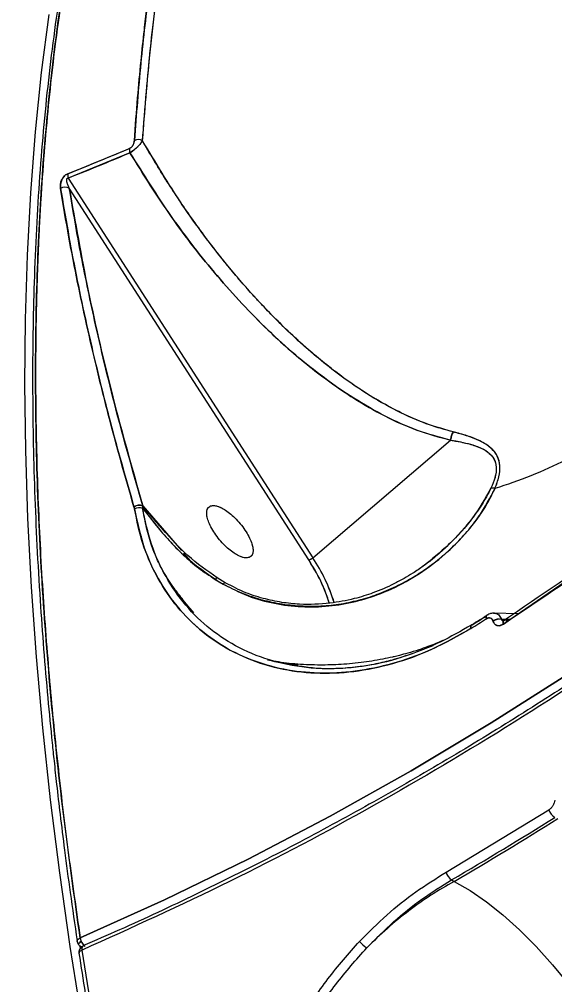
# Model space of a CAD drawing. Header units: millimetres. Extents: x -6332 to 8932, y -6739 to 7096.
# Drawn here: x -2488.1 to -2411.1, y -1940.8 to -1802 of the extents above; entities that cross this region are included whole.
import ezdxf

# ---------------------------------------------------------------- set-up
doc = ezdxf.new("R2010")
doc.units = ezdxf.units.MM
for name, color, linetype in [('DIKOM_ОБЪЕКТ', 7, 'Continuous'), ('DIKOM_РАЗМЕР_ЗОНА', 7, 'Continuous'), ('DIKOM_РАЗМЕР_ОБЪЕКТА', 7, 'Continuous')]:
    doc.layers.add(name, color=color, linetype=linetype)
doc.styles.add('style1', font='arial.ttf', dxfattribs={"width": 0.8})
doc.dimstyles.new('1-50', dxfattribs={"dimtxt": 300, "dimasz": 200, "dimexe": 100, "dimexo": 0, "dimgap": 100, "dimtad": 1, "dimtxsty": 'style1', "dimcen": 200, "dimclrd": 7, "dimclre": 7, "dimclrt": 7, "dimadec": 1, "dimazin": 2, "dimtfac": 1, "dimtmove": 0, "dimatfit": 2, "dimfxl": 0, "dimlwd": 25, "dimlwe": 18, "dimarcsym": 0})

# ---------------------------------------------------------------- blocks, each defined once
blk = doc.blocks.new('*D9')
at = {"layer": 'Defpoints', "color": 0, "transparency": 16777216}
for p in [(777.17, 5593.97), (-4228.73, -3389.78), (7301.72, -3389.78)]:
    blk.add_point(p, dxfattribs=at)
at = {"layer": 'DIKOM_РАЗМЕР_ОБЪЕКТА', "color": 7, "lineweight": 18, "transparency": 16777216}
for p, q in [((777.17, 5593.97), (7401.72, 5593.97)), ((-4228.73, -3389.78), (7401.72, -3389.78))]:
    blk.add_line(p, q, dxfattribs=at)
at = {"layer": 'DIKOM_РАЗМЕР_ОБЪЕКТА', "color": 7, "lineweight": 25, "transparency": 16777216}
blk.add_line((7301.72, 5393.97), (7301.72, -3189.78), dxfattribs=at)
at = {"layer": 'DIKOM_РАЗМЕР_ОБЪЕКТА', "color": 7, "transparency": 16777216}
for points in [[(7268.39, 5393.97), (7335.06, 5393.97), (7301.72, 5593.97)], [(7268.39, -3189.78), (7335.06, -3189.78), (7301.72, -3389.78)]]:
    blk.add_solid(points, dxfattribs=at)
at = {"layer": 'DIKOM_РАЗМЕР_ОБЪЕКТА', "color": 7, "transparency": 16777216, "insert": (7048.55, 1153.71), "char_height": 300, "attachment_point": 5, "rotation": 90, "style": 'style1'}
blk.add_mtext('9000', dxfattribs=at)
blk = doc.blocks.new('*D10')
at = {"layer": 'Defpoints', "color": 0, "transparency": 16777216}
for p in [(4034.78, 3636.59), (-4490.85, -1960.46), (4034.78, -5533.39)]:
    blk.add_point(p, dxfattribs=at)
at = {"layer": 'DIKOM_РАЗМЕР_ОБЪЕКТА', "color": 7, "lineweight": 18, "transparency": 16777216}
for p, q in [((4034.78, 3636.59), (4034.78, -5633.39)), ((-4490.85, -1960.46), (-4490.85, -5633.39))]:
    blk.add_line(p, q, dxfattribs=at)
at = {"layer": 'DIKOM_РАЗМЕР_ОБЪЕКТА', "color": 7, "lineweight": 25, "transparency": 16777216}
blk.add_line((-4290.85, -5533.39), (3834.78, -5533.39), dxfattribs=at)
at = {"layer": 'DIKOM_РАЗМЕР_ОБЪЕКТА', "color": 7, "transparency": 16777216}
for points in [[(-4290.85, -5500.05), (-4290.85, -5566.72), (-4490.85, -5533.39)], [(3834.78, -5500.05), (3834.78, -5566.72), (4034.78, -5533.39)]]:
    blk.add_solid(points, dxfattribs=at)
at = {"layer": 'DIKOM_РАЗМЕР_ОБЪЕКТА', "color": 7, "transparency": 16777216, "insert": (308.03, -5280.21), "char_height": 300, "attachment_point": 5, "style": 'style1'}
blk.add_mtext('8500', dxfattribs=at)
blk = doc.blocks.new('*D11')
at = {"layer": 'Defpoints', "color": 0, "transparency": 16777216}
for p in [(1114.35, 7096.35), (-4349.59, -4627.34), (8831.76, -4627.34)]:
    blk.add_point(p, dxfattribs=at)
at = {"layer": 'DIKOM_РАЗМЕР_ЗОНА', "color": 7, "lineweight": 18, "transparency": 16777216}
for p, q in [((1114.35, 7096.35), (8931.76, 7096.35)), ((-4349.59, -4627.34), (8931.76, -4627.34))]:
    blk.add_line(p, q, dxfattribs=at)
at = {"layer": 'DIKOM_РАЗМЕР_ЗОНА', "color": 7, "lineweight": 25, "transparency": 16777216}
blk.add_line((8831.76, 6896.35), (8831.76, -4427.34), dxfattribs=at)
at = {"layer": 'DIKOM_РАЗМЕР_ЗОНА', "color": 7, "transparency": 16777216}
for points in [[(8798.42, 6896.35), (8865.09, 6896.35), (8831.76, 7096.35)], [(8798.42, -4427.34), (8865.09, -4427.34), (8831.76, -4627.34)]]:
    blk.add_solid(points, dxfattribs=at)
at = {"layer": 'DIKOM_РАЗМЕР_ЗОНА', "color": 7, "transparency": 16777216, "insert": (8578.59, 1308.2), "char_height": 300, "attachment_point": 5, "rotation": 90, "style": 'style1'}
blk.add_mtext('11750', dxfattribs=at)
blk = doc.blocks.new('*D12')
at = {"layer": 'Defpoints', "color": 0, "transparency": 16777216}
for p in [(6134.38, 3354.85), (-6332, -2644.93), (6134.38, -6639)]:
    blk.add_point(p, dxfattribs=at)
at = {"layer": 'DIKOM_РАЗМЕР_ЗОНА', "color": 7, "lineweight": 18, "transparency": 16777216}
for p, q in [((6134.38, 3354.85), (6134.38, -6739)), ((-6332, -2644.93), (-6332, -6739))]:
    blk.add_line(p, q, dxfattribs=at)
at = {"layer": 'DIKOM_РАЗМЕР_ЗОНА', "color": 7, "lineweight": 25, "transparency": 16777216}
blk.add_line((-6132, -6639), (5934.38, -6639), dxfattribs=at)
at = {"layer": 'DIKOM_РАЗМЕР_ЗОНА', "color": 7, "transparency": 16777216}
for points in [[(-6132, -6605.67), (-6132, -6672.33), (-6332, -6639)], [(5934.38, -6605.67), (5934.38, -6672.33), (6134.38, -6639)]]:
    blk.add_solid(points, dxfattribs=at)
at = {"layer": 'DIKOM_РАЗМЕР_ЗОНА', "color": 7, "transparency": 16777216, "insert": (-98.81, -6385.83), "char_height": 300, "attachment_point": 5, "style": 'style1'}
blk.add_mtext('12500', dxfattribs=at)

msp = doc.modelspace()

# ---------------------------------------------------------------- linework, layer by layer
at = {"layer": 'DIKOM_ОБЪЕКТ', "color": 7, "linetype": 'Continuous', "lineweight": 15}
for p, q in [((-2481.179, -1824.205), (-2472.313, -1820.581)), ((-2472.231, -1821.179), (-2481.111, -1824.812)), ((-2481.111, -1824.812), (-2445.923, -1879.398)), ((-2446.519, -1879.705), (-2480.953, -1826.289)), ((-2445.923, -1879.398), (-2426.123, -1862.484)), ((-2389.702, -1869.127), (-2418.52, -1888.925)), ((-2471.641, -1872.102), (-2471.652, -1872.067)), ((-2471.578, -1872.368), (-2471.641, -1872.102)), ((-2470.362, -1871.959), (-2470.406, -1872.257)), ((-2470.38, -1871.931), (-2464.825, -1878.351)), ((-2470.362, -1871.959), (-2470.38, -1871.931)), ((-2467.102, -1875.748), (-2470.362, -1871.959)), ((-2468.068, -1875.164), (-2468.095, -1875.175)), ((-2470.592, -1876.257), (-2470.629, -1876.273)), ((-2464.514, -1878.712), (-2463.5, -1879.883)), ((-2463.822, -1879.58), (-2463.731, -1879.685)), ((-2463.023, -1880.291), (-2463.363, -1879.926)), ((-2429.16, -1879.956), (-2428.026, -1878.987)), ((-2459.956, -1882.507), (-2458.808, -1883.176)), ((-2458.525, -1882.98), (-2459.674, -1882.29)), ((-2465.742, -1883.963), (-2465.723, -1883.955)), ((-2465.742, -1883.964), (-2465.722, -1883.956)), ((-2466.786, -1884.415), (-2466.769, -1884.408)), ((-2466.785, -1884.416), (-2466.768, -1884.408)), ((-2416.35, -1887.435), (-2419.95, -1887.351)), ((-2418.768, -1888.247), (-2418.762, -1888.269)), ((-2417.571, -1888.273), (-2418.768, -1888.247)), ((-2418.768, -1888.247), (-2417.887, -1888.259)), ((-2418.762, -1888.269), (-2418.32, -1888.391)), ((-2418.463, -1888.42), (-2418.536, -1888.476)), ((-2420.015, -1888.47), (-2420.009, -1888.492)), ((-2420.009, -1888.492), (-2420.015, -1888.47)), ((-2417.914, -1888.509), (-2418.157, -1888.442)), ((-2418.112, -1888.603), (-2418.069, -1888.616)), ((-2447.737, -1894.997), (-2449.298, -1894.801)), ((-2426.761, -1924.581), (-2411.961, -1915.614)), ((-2425.972, -1925.69), (-2425.607, -1925.906)), ((-2479.772, -1934.717), (-2479.624, -1934.957)), ((-2479.432, -1935.259), (-2479.391, -1935.541)), ((-2479.339, -1935.229), (-2479.175, -1935.327))]:
    msp.add_line(p, q, dxfattribs=at)
at = {"layer": 'DIKOM_ОБЪЕКТ', "color": 7, "linetype": 'Continuous', "lineweight": 15, "flags": 128}
for points in [[(-2266.757, -1752.386), (-2274.436, -1763.829), (-2282.399, -1775.035), (-2290.638, -1785.995), (-2299.149, -1796.703), (-2307.926, -1807.152), (-2316.964, -1817.334), (-2326.256, -1827.243), (-2335.797, -1836.873), (-2345.58, -1846.217), (-2355.599, -1855.27), (-2365.847, -1864.025), (-2376.317, -1872.477), (-2387.003, -1880.619), (-2397.898, -1888.447), (-2408.994, -1895.955), (-2420.284, -1903.139), (-2431.762, -1909.994), (-2443.418, -1916.515), (-2455.246, -1922.699), (-2467.238, -1928.541), (-2479.386, -1934.036)], [(-2479.386, -1934.036), (-2467.238, -1928.541), (-2455.246, -1922.699), (-2443.418, -1916.515), (-2431.762, -1909.994), (-2420.284, -1903.139), (-2408.994, -1895.955), (-2397.898, -1888.447), (-2387.003, -1880.619), (-2376.317, -1872.477), (-2365.847, -1864.025), (-2355.599, -1855.27), (-2345.58, -1846.217), (-2335.797, -1836.873), (-2326.256, -1827.243), (-2316.964, -1817.334), (-2307.926, -1807.152), (-2299.149, -1796.703), (-2290.638, -1785.995), (-2282.399, -1775.035), (-2274.436, -1763.829), (-2266.757, -1752.386)], [(-2483.905, -1801.304), (-2484.98, -1809.629), (-2485.858, -1818.177), (-2486.538, -1826.94), (-2487.018, -1835.908), (-2487.299, -1845.077), (-2487.38, -1854.438), (-2487.262, -1863.983), (-2486.943, -1873.704), (-2486.426, -1883.593), (-2485.709, -1893.64), (-2484.795, -1903.84), (-2483.682, -1914.182), (-2482.373, -1924.657), (-2480.868, -1935.257), (-2479.169, -1945.973)], [(-2420.977, -1887.814), (-2421.228, -1887.971), (-2421.506, -1888.144), (-2421.785, -1888.318), (-2422.064, -1888.492), (-2422.342, -1888.664), (-2422.621, -1888.838), (-2422.9, -1889.01)], [(-2420.977, -1887.814), (-2421.228, -1887.971), (-2421.506, -1888.144), (-2421.785, -1888.318), (-2422.064, -1888.492), (-2422.342, -1888.664), (-2422.621, -1888.838), (-2422.9, -1889.01)], [(-2420.839, -1887.625), (-2420.898, -1887.661), (-2420.945, -1887.721), (-2420.974, -1887.804), (-2420.986, -1887.906), (-2420.979, -1888.024), (-2420.954, -1888.157)], [(-2420.954, -1888.157), (-2420.974, -1888.058), (-2420.985, -1887.965), (-2420.985, -1887.88), (-2420.975, -1887.806), (-2420.955, -1887.742), (-2420.925, -1887.69), (-2420.886, -1887.65), (-2420.865, -1887.637)], [(-2418.43, -1888.403), (-2418.446, -1888.411), (-2418.507, -1888.462), (-2418.546, -1888.543), (-2418.561, -1888.65), (-2418.552, -1888.779), (-2418.52, -1888.925)], [(-2423.185, -1889.544), (-2423.209, -1889.413), (-2423.216, -1889.294), (-2423.204, -1889.192), (-2423.174, -1889.109), (-2423.127, -1889.048), (-2423.065, -1889.01), (-2422.989, -1888.998), (-2422.9, -1889.01)], [(-2423.068, -1889.011), (-2423.115, -1889.037), (-2423.154, -1889.077), (-2423.184, -1889.13), (-2423.204, -1889.193), (-2423.215, -1889.268), (-2423.215, -1889.353), (-2423.205, -1889.445), (-2423.185, -1889.544)], [(-2418.52, -1888.925), (-2418.552, -1888.779), (-2418.561, -1888.65), (-2418.546, -1888.543), (-2418.507, -1888.462), (-2418.482, -1888.434)], [(-2425.607, -1925.906), (-2423.31, -1927.224), (-2420.959, -1928.835), (-2418.576, -1930.725), (-2416.182, -1932.877), (-2413.798, -1935.27), (-2411.448, -1937.883), (-2409.151, -1940.693), (-2406.929, -1943.673), (-2404.803, -1946.797), (-2402.791, -1950.036), (-2400.912, -1953.36), (-2399.183, -1956.739), (-2397.62, -1960.143), (-2396.238, -1963.54), (-2395.048, -1966.899)], [(-2479.814, -1934.557), (-2479.827, -1934.48), (-2479.808, -1934.385), (-2479.752, -1934.291), (-2479.66, -1934.198), (-2479.537, -1934.113), (-2479.386, -1934.036)], [(-2479.246, -1934.52), (-2479.361, -1934.621), (-2479.46, -1934.715), (-2479.54, -1934.797), (-2479.597, -1934.867), (-2479.631, -1934.92), (-2479.639, -1934.957), (-2479.623, -1934.974), (-2479.618, -1934.975)], [(-2478.97, -1935.198), (-2478.989, -1935.206), (-2479.056, -1935.266), (-2479.104, -1935.359), (-2479.132, -1935.48), (-2479.138, -1935.626), (-2479.122, -1935.79)]]:
    msp.add_lwpolyline(points, dxfattribs=at)
at = {"layer": 'DIKOM_ОБЪЕКТ', "color": 7, "linetype": 'Continuous', "lineweight": 15}
for centre, radius, start, end in [((-2471.053, -1820.658), 1.37, 62.51618, 113.19745), ((-2470.835, -1820.683), 1.481, 176.07633, 199.58855), ((-2479.683, -1824.344), 1.503, 174.70422, 198.13558), ((-2481.574, -1827.346), 1.226, 59.54106, 121.41299), ((-2438.787, -1807.295), 64.968, 287.07619, 296.81079), ((-2420.029, -1871.33), 1.958, 80.63709, 98.07426), ((-2420.029, -1871.33), 1.958, 80.63576, 98.07546), ((-2470.894, -1873.133), 1.307, 66.83449, 125.40714), ((-2470.878, -1873.14), 1.289, 66.44225, 126.32254), ((-2470.865, -1873.661), 1.477, 71.91772, 118.86995), ((-2446.776, -1878.474), 1.258, 281.78061, 312.7018), ((-2466.617, -1893.137), 24.173, 17.24032, 33.75619), ((-2466.892, -1893.371), 25.198, 17.3882, 33.67612), ((-2466.866, -1893.356), 25.168, 17.31837, 33.68222), ((-2459.606, -1882.669), 0.385, 100.07388, 152.1948), ((-2459.607, -1882.668), 0.383, 99.77764, 152.25341), ((-2656.877, -1511.353), 444.568, 301.71277, 302.05135), ((-2636.246, -1543.85), 405.687, 301.70031, 302.07106), ((-2420.752, -1887.878), 0.268, 72.43585, 108.86766), ((-2419.135, -1889.796), 1.591, 76.67005, 123.54781), ((-2419.131, -1889.808), 1.582, 76.5259, 123.69196), ((-2422.983, -1889.269), 0.272, 72.36717, 108.28553), ((-2410.116, -1915.075), 1.922, 196.29751, 237.85095), ((-2670.68, -1505.082), 486.614, 300.19074, 302.23292), ((-2670.804, -1504.411), 487.627, 300.188, 302.24009), ((-2424.923, -1924.108), 1.897, 194.44528, 236.46257), ((-2477.37, -1933.712), 2.043, 189.12155, 203.28166), ((-2477.567, -1933.799), 1.835, 187.43601, 231.73974), ((-2478.695, -1935.394), 1.033, 122.22363, 155.55203), ((-2479.039, -1934.705), 0.604, 237.23687, 261.03469), ((-2477.774, -1933.974), 1.57, 200.32406, 233.70659), ((-2436.496, -1932.537), 3.351, 216.38462, 240.17749)]:
    msp.add_arc(centre, radius, start, end, dxfattribs=at)
for points, knots in [([(-2415.623, -1687.024), (-2416.991, -1687.599), (-2421.049, -1689.303), (-2427.426, -1693.101), (-2433.934, -1697.785), (-2439.386, -1702.536), (-2442.779, -1705.91), (-2445.011, -1708.328), (-2446.155, -1709.608), (-2447.288, -1710.921), (-2448.408, -1712.265), (-2449.516, -1713.639), (-2451.57, -1716.273), (-2454.549, -1720.399), (-2458.358, -1726.366), (-2462.096, -1733.021), (-2465.57, -1740.098), (-2468.77, -1747.557), (-2471.569, -1755.019), (-2473.348, -1760.451), (-2474.269, -1763.481), (-2474.497, -1764.242), (-2474.724, -1765.009), (-2474.949, -1765.781), (-2475.172, -1766.558), (-2475.394, -1767.34), (-2475.614, -1768.128), (-2475.942, -1769.314), (-2476.426, -1771.119), (-2477.108, -1773.766), (-2477.921, -1777.108), (-2478.843, -1781.174), (-2479.847, -1786.001), (-2480.898, -1791.623), (-2481.96, -1798.081), (-2482.885, -1804.68), (-2483.669, -1811.292), (-2484.314, -1817.783), (-2484.734, -1823.048), (-2484.991, -1826.886), (-2485.127, -1829.112), (-2485.252, -1831.388), (-2485.366, -1833.715), (-2485.469, -1836.092), (-2485.559, -1838.521), (-2485.636, -1841), (-2485.79, -1847.171), (-2485.849, -1857.004), (-2485.526, -1870.565), (-2484.845, -1883.893), (-2483.854, -1896.93), (-2482.593, -1909.629), (-2481.128, -1921.927), (-2479.957, -1930.067), (-2479.386, -1934.036)], [0, 0, 0, 0, 0.0236965, 0.0702899, 0.1176621, 0.1493564, 0.1813893, 0.1898357, 0.1983044, 0.206797, 0.2153133, 0.2238524, 0.232415, 0.2634547, 0.2960151, 0.3300955, 0.365696, 0.3982835, 0.4320469, 0.4627338, 0.4657972, 0.4688688, 0.4719499, 0.4750391, 0.4781377, 0.4812444, 0.4843605, 0.4874846, 0.4952807, 0.5055334, 0.5182447, 0.5335461, 0.5513434, 0.5716388, 0.5944326, 0.6197233, 0.6398573, 0.6613339, 0.6841528, 0.6911342, 0.6982297, 0.7054433, 0.712774, 0.7202194, 0.7277835, 0.7354621, 0.7432594, 0.7847658, 0.824663, 0.8629504, 0.8996278, 0.9346961, 0.9681543, 1, 1, 1, 1]), ([(-2479.386, -1934.036), (-2480.23, -1928.059), (-2481.913, -1916.128), (-2483.724, -1898.734), (-2485.009, -1881.797), (-2485.723, -1865.359), (-2485.878, -1849.415), (-2485.481, -1834.259), (-2484.563, -1819.869), (-2483.158, -1806.27), (-2481.255, -1793.251), (-2478.867, -1780.871), (-2475.942, -1768.903), (-2472.453, -1757.385), (-2468.36, -1746.369), (-2463.729, -1736.084), (-2458.572, -1726.58), (-2452.914, -1717.908), (-2446.906, -1710.263), (-2440.597, -1703.58), (-2434.008, -1697.827), (-2427.062, -1692.801), (-2422.118, -1690.126), (-2419.65, -1688.791)], [0, 0, 0, 0, 0.0491911, 0.0981958, 0.1469531, 0.195582, 0.2441939, 0.2929075, 0.3390348, 0.3854214, 0.4316444, 0.4776377, 0.5235009, 0.5721064, 0.62079, 0.6696663, 0.7188379, 0.7678839, 0.8166654, 0.8625267, 0.9083554, 0.9542491, 1, 1, 1, 1]), ([(-2442.944, -1706.268), (-2443.965, -1707.268), (-2447.503, -1710.735), (-2452.745, -1717.534), (-2458.714, -1726.515), (-2463.945, -1736.108), (-2468.656, -1746.501), (-2472.825, -1757.678), (-2476.446, -1769.621), (-2479.514, -1782.294), (-2482.019, -1795.678), (-2483.957, -1809.742), (-2485.322, -1824.444), (-2486.093, -1839.403), (-2486.313, -1854.535), (-2486.024, -1869.775), (-2485.38, -1882.522), (-2484.66, -1892.492), (-2484.079, -1899.33), (-2483.558, -1904.701), (-2483.123, -1908.855), (-2482.748, -1912.264), (-2482.251, -1916.534), (-2481.609, -1921.698), (-2480.805, -1927.761), (-2480.167, -1932.131), (-2479.826, -1934.46)], [0, 0, 0, 0, 0.0260406, 0.0902502, 0.1486585, 0.2071547, 0.2655243, 0.3238832, 0.3822423, 0.4405961, 0.4989499, 0.5573691, 0.6158193, 0.6741664, 0.7286243, 0.7830783, 0.8375341, 0.8614943, 0.8851815, 0.9068356, 0.9154081, 0.9266396, 0.9407169, 0.9576547, 0.9774386, 1, 1, 1, 1]), ([(-2265.851, -1753.592), (-2270.346, -1760.288), (-2279.335, -1773.679), (-2293.912, -1792.827), (-2309.252, -1811.24), (-2325.404, -1828.818), (-2342.314, -1845.54), (-2359.957, -1861.368), (-2378.292, -1876.275), (-2397.285, -1890.226), (-2416.895, -1903.201), (-2437.093, -1915.148), (-2457.798, -1926.139), (-2472.014, -1932.573), (-2479.122, -1935.79)], [0, 0, 0, 0, 0.0833334, 0.1666661, 0.249999, 0.3333334, 0.4166673, 0.4999994, 0.5833335, 0.6666669, 0.7500002, 0.8333339, 0.9166667, 1, 1, 1, 1]), ([(-2265.973, -1753.201), (-2267.836, -1756.039), (-2271.959, -1762.32), (-2278.619, -1771.822), (-2285.898, -1781.746), (-2293.408, -1791.475), (-2301.14, -1801.005), (-2309.091, -1810.333), (-2317.257, -1819.451), (-2325.635, -1828.356), (-2334.221, -1837.041), (-2343.01, -1845.501), (-2351.998, -1853.732), (-2361.181, -1861.729), (-2370.554, -1869.485), (-2380.113, -1876.999), (-2389.854, -1884.264), (-2399.771, -1891.275), (-2409.86, -1898.03), (-2420.115, -1904.523), (-2430.532, -1910.75), (-2441.105, -1916.708), (-2451.827, -1922.394), (-2462.702, -1927.789), (-2471.757, -1932.051), (-2477.23, -1934.407), (-2478.987, -1935.163)], [0, 0, 0, 0, 0.0350796, 0.0776591, 0.1202693, 0.1629168, 0.2055945, 0.2483082, 0.2910551, 0.3338343, 0.3766468, 0.4194933, 0.4623723, 0.5052843, 0.5482294, 0.5912093, 0.634222, 0.677267, 0.7203471, 0.7634614, 0.8066089, 0.8497917, 0.8930068, 0.9362571, 0.9795423, 1, 1, 1, 1]), ([(-2464.841, -1771.962), (-2465.728, -1776.089), (-2467.501, -1784.335), (-2469.361, -1796.566), (-2470.74, -1808.241), (-2471.308, -1815.677), (-2471.592, -1819.399)], [0, 0, 0, 0, 0.2802004, 0.5599285, 0.7797755, 1, 1, 1, 1]), ([(-2471.592, -1819.399), (-2471.444, -1817.349), (-2471.165, -1813.505), (-2470.673, -1808.228), (-2470.216, -1803.941), (-2469.813, -1800.543), (-2469.543, -1798.434), (-2469.376, -1797.185), (-2469.301, -1796.625), (-2469.229, -1796.1), (-2469.161, -1795.612), (-2469.098, -1795.158), (-2468.647, -1791.981), (-2467.767, -1786.397), (-2466.36, -1778.815), (-2465.33, -1774.169), (-2464.841, -1771.962)], [0, 0, 0, 0, 0.1208194, 0.2266486, 0.3174775, 0.3821872, 0.4363216, 0.4487446, 0.4604473, 0.4714279, 0.4816754, 0.4912066, 0.5000016, 0.682433, 0.8491006, 1, 1, 1, 1]), ([(-2470.42, -1819.443), (-2470.049, -1814.725), (-2469.307, -1805.298), (-2467.656, -1792.847), (-2465.797, -1781.749), (-2464.39, -1775.298), (-2463.687, -1772.069)], [0, 0, 0, 0, 0.2802041, 0.5599204, 0.7797706, 1, 1, 1, 1]), ([(-2470.42, -1819.442), (-2470.095, -1815.241), (-2469.444, -1806.836), (-2467.938, -1794.792), (-2466.077, -1783.121), (-2464.485, -1775.759), (-2463.687, -1772.069)], [0, 0, 0, 0, 0.2491956, 0.4986306, 0.7487489, 1, 1, 1, 1]), ([(-2471.592, -1819.399), (-2471.625, -1819.607), (-2471.673, -1819.92), (-2471.941, -1820.313), (-2472.146, -1820.497), (-2472.257, -1820.553), (-2472.313, -1820.581)], [0, 0, 0, 0, 0.4980121, 0.7482561, 0.8740223, 1, 1, 1, 1]), ([(-2472.313, -1820.581), (-2472.257, -1820.553), (-2472.146, -1820.497), (-2471.993, -1820.361), (-2471.865, -1820.202), (-2471.733, -1819.981), (-2471.628, -1819.7), (-2471.604, -1819.499), (-2471.592, -1819.399)], [0, 0, 0, 0, 0.1252866, 0.2506262, 0.3707873, 0.5017678, 0.7514792, 1, 1, 1, 1]), ([(-2470.42, -1819.443), (-2470.508, -1819.579), (-2470.684, -1819.85), (-2471.121, -1820.328), (-2471.571, -1820.725), (-2471.951, -1821.007), (-2472.138, -1821.122), (-2472.231, -1821.179)], [0, 0, 0, 0, 0.2498461, 0.4989682, 0.7482552, 0.8740366, 1, 1, 1, 1]), ([(-2472.231, -1821.179), (-2472.071, -1821.078), (-2471.758, -1820.878), (-2471.306, -1820.497), (-2470.924, -1820.117), (-2470.619, -1819.757), (-2470.485, -1819.545), (-2470.42, -1819.443)], [0, 0, 0, 0, 0.2123226, 0.4175449, 0.6055473, 0.8086963, 1, 1, 1, 1]), ([(-2425.738, -1861.303), (-2426.886, -1860.987), (-2429.274, -1860.33), (-2432.689, -1858.875), (-2436.09, -1857.101), (-2439.076, -1855.248), (-2441.815, -1853.325), (-2444.227, -1851.467), (-2446.593, -1849.484), (-2448.923, -1847.376), (-2450.772, -1845.583), (-2452.207, -1844.121), (-2453.22, -1843.058), (-2454.29, -1841.904), (-2455.413, -1840.654), (-2456.315, -1839.615), (-2457.001, -1838.81), (-2457.468, -1838.254), (-2457.976, -1837.64), (-2458.525, -1836.968), (-2459.234, -1836.086), (-2460.003, -1835.108), (-2460.735, -1834.155), (-2461.176, -1833.57), (-2461.402, -1833.268), (-2461.485, -1833.157), (-2462.241, -1832.131), (-2463.574, -1830.3), (-2465.421, -1827.59), (-2467.157, -1824.914), (-2468.829, -1822.203), (-2469.902, -1820.34), (-2470.42, -1819.442)], [0, 0, 0, 0, 0.0602498, 0.1253505, 0.1855102, 0.2506999, 0.2981492, 0.3490179, 0.3985336, 0.4471868, 0.4999071, 0.52152, 0.5447663, 0.5696262, 0.5961173, 0.6242348, 0.634538, 0.6459318, 0.6584251, 0.6719978, 0.6866674, 0.7115172, 0.7302488, 0.742856, 0.7456939, 0.7478585, 0.7493509, 0.8050785, 0.8533091, 0.9014103, 0.9524301, 1, 1, 1, 1]), ([(-2425.738, -1861.303), (-2427.318, -1860.847), (-2430.472, -1859.937), (-2434.981, -1857.752), (-2440.044, -1854.699), (-2445.534, -1850.53), (-2451.945, -1844.599), (-2458.413, -1837.343), (-2464.843, -1828.764), (-2468.559, -1822.553), (-2470.42, -1819.443)], [0, 0, 0, 0, 0.0831527, 0.1659139, 0.2489763, 0.3745662, 0.5004211, 0.6673672, 0.8334428, 1, 1, 1, 1]), ([(-2472.313, -1820.581), (-2473.962, -1821.277), (-2476.907, -1822.518), (-2479.874, -1823.69), (-2481.179, -1824.205)], [0, 0, 0, 0, 0.5600091, 1, 1, 1, 1]), ([(-2481.111, -1824.812), (-2479.448, -1824.153), (-2476.477, -1822.975), (-2473.528, -1821.728), (-2472.231, -1821.179)], [0, 0, 0, 0, 0.5599887, 1, 1, 1, 1]), ([(-2426.123, -1862.484), (-2427.713, -1862.06), (-2430.922, -1861.204), (-2435.56, -1859.097), (-2440.031, -1856.551), (-2444.319, -1853.589), (-2448.426, -1850.302), (-2453.663, -1845.55), (-2459.745, -1839.022), (-2466.416, -1830.497), (-2470.289, -1824.29), (-2472.231, -1821.179)], [0, 0, 0, 0, 0.0822354, 0.1658709, 0.2501929, 0.3328837, 0.4168142, 0.5012011, 0.6673545, 0.8332881, 1, 1, 1, 1]), ([(-2472.231, -1821.179), (-2470.299, -1824.276), (-2466.439, -1830.461), (-2459.782, -1838.978), (-2453.099, -1846.158), (-2446.486, -1852.001), (-2440.83, -1856.09), (-2435.621, -1859.066), (-2430.979, -1861.184), (-2427.746, -1862.049), (-2426.123, -1862.484)], [0, 0, 0, 0, 0.1659593, 0.331507, 0.4981015, 0.623793, 0.7494801, 0.8327974, 0.9160557, 1, 1, 1, 1]), ([(-2481.179, -1824.205), (-2481.282, -1824.255), (-2481.487, -1824.354), (-2481.764, -1824.62), (-2481.968, -1824.916), (-2482.247, -1825.518), (-2482.228, -1825.953), (-2482.213, -1826.3)], [0, 0, 0, 0, 0.1258207, 0.2517148, 0.3771836, 0.5032781, 1, 1, 1, 1]), ([(-2482.213, -1826.3), (-2482.228, -1826.134), (-2482.258, -1825.802), (-2482.152, -1825.314), (-2481.967, -1824.912), (-2481.76, -1824.617), (-2481.488, -1824.354), (-2481.282, -1824.255), (-2481.179, -1824.205)], [0, 0, 0, 0, 0.2484907, 0.4981304, 0.6301389, 0.7485377, 0.8742567, 1, 1, 1, 1]), ([(-2480.953, -1826.289), (-2481.068, -1826.03), (-2481.224, -1825.682), (-2481.317, -1825.223), (-2481.325, -1825.017), (-2481.287, -1824.906), (-2481.264, -1824.865), (-2481.233, -1824.835), (-2481.196, -1824.815), (-2481.154, -1824.807), (-2481.126, -1824.81), (-2481.111, -1824.812)], [0, 0, 0, 0, 0.5258483, 0.7072315, 0.8490282, 0.8770597, 0.9019012, 0.9244704, 0.9472722, 0.9719186, 1, 1, 1, 1]), ([(-2480.953, -1826.289), (-2481.061, -1826.044), (-2481.223, -1825.677), (-2481.322, -1825.23), (-2481.317, -1825.015), (-2481.297, -1824.923), (-2481.266, -1824.868), (-2481.24, -1824.842), (-2481.211, -1824.821), (-2481.166, -1824.807), (-2481.13, -1824.81), (-2481.111, -1824.812)], [0, 0, 0, 0, 0.499404, 0.7485514, 0.8192001, 0.8732142, 0.9048406, 0.9194842, 0.9339937, 0.964177, 1, 1, 1, 1]), ([(-2482.213, -1826.3), (-2481.506, -1830.421), (-2480.095, -1838.641), (-2477.451, -1850.506), (-2474.651, -1861.637), (-2472.651, -1868.593), (-2471.652, -1872.067)], [0, 0, 0, 0, 0.2815774, 0.5616477, 0.7810044, 1, 1, 1, 1]), ([(-2471.652, -1872.067), (-2472.28, -1869.903), (-2473.563, -1865.489), (-2475.348, -1858.837), (-2477, -1852.25), (-2478.476, -1845.882), (-2479.812, -1839.608), (-2481.085, -1833.079), (-2481.826, -1828.624), (-2482.213, -1826.3)], [0, 0, 0, 0, 0.1361654, 0.2776805, 0.4245498, 0.5614748, 0.6944024, 0.8405841, 1, 1, 1, 1]), ([(-2480.953, -1826.289), (-2480.098, -1831.163), (-2478.388, -1840.912), (-2474.857, -1856.153), (-2471.872, -1866.672), (-2470.38, -1871.931)], [0, 0, 0, 0, 0.3332223, 0.6666208, 1, 1, 1, 1]), ([(-2470.38, -1871.931), (-2471.641, -1867.526), (-2474.167, -1858.704), (-2477.029, -1846.773), (-2479.311, -1835.949), (-2480.405, -1829.514), (-2480.953, -1826.289)], [0, 0, 0, 0, 0.2787688, 0.5582211, 0.77861, 1, 1, 1, 1]), ([(-2425.738, -1861.303), (-2425.823, -1861.484), (-2425.993, -1861.846), (-2426.077, -1862.266), (-2426.118, -1862.476)], [0, 0, 0, 0, 0.5003064, 1, 1, 1, 1]), ([(-2426.118, -1862.476), (-2426.076, -1862.266), (-2425.993, -1861.847), (-2425.823, -1861.484), (-2425.738, -1861.303)], [0, 0, 0, 0, 0.4997387, 1, 1, 1, 1]), ([(-2419.71, -1869.398), (-2419.505, -1868.849), (-2419.095, -1867.75), (-2418.941, -1866.11), (-2419.346, -1864.674), (-2420.35, -1863.476), (-2421.848, -1862.561), (-2423.706, -1861.84), (-2425.061, -1861.482), (-2425.738, -1861.303)], [0, 0, 0, 0, 0.127358, 0.2551547, 0.3826973, 0.5093032, 0.674282, 0.8372137, 1, 1, 1, 1]), ([(-2419.71, -1869.398), (-2419.509, -1868.859), (-2419.106, -1867.781), (-2418.942, -1866.173), (-2419.309, -1864.749), (-2420.472, -1863.296), (-2422.647, -1862.146), (-2424.707, -1861.585), (-2425.738, -1861.303)], [0, 0, 0, 0, 0.1252198, 0.2503036, 0.3752559, 0.5004233, 0.749772, 1, 1, 1, 1]), ([(-2426.123, -1862.484), (-2426.122, -1862.483), (-2426.12, -1862.481), (-2426.119, -1862.478), (-2426.119, -1862.477), (-2426.118, -1862.476)], [0, 0, 0, 0, 0.55496, 0.7875058, 1, 1, 1, 1]), ([(-2426.123, -1862.484), (-2426.122, -1862.483), (-2426.12, -1862.481), (-2426.119, -1862.478), (-2426.119, -1862.477), (-2426.118, -1862.476)], [0, 0, 0, 0, 0.55496, 0.7875058, 1, 1, 1, 1]), ([(-2426.118, -1862.476), (-2425.145, -1862.652), (-2423.196, -1863.005), (-2421.057, -1863.833), (-2419.838, -1865.044), (-2419.448, -1866.355), (-2419.658, -1867.88), (-2420.088, -1868.887), (-2420.304, -1869.391)], [0, 0, 0, 0, 0.2491845, 0.4986587, 0.6239852, 0.7490543, 0.8743736, 1, 1, 1, 1]), ([(-2426.118, -1862.476), (-2425.45, -1862.592), (-2424.122, -1862.823), (-2422.294, -1863.342), (-2420.819, -1864.054), (-2419.83, -1865.067), (-2419.451, -1866.358), (-2419.656, -1867.872), (-2420.086, -1868.881), (-2420.304, -1869.391)], [0, 0, 0, 0, 0.1696171, 0.3372133, 0.5030689, 0.6267133, 0.7489568, 0.8729737, 1, 1, 1, 1]), ([(-2389.658, -1868.633), (-2393.955, -1871.644), (-2403.452, -1878.296), (-2413.165, -1884.849), (-2418.483, -1888.436)], [0, 0, 0, 0, 0.4524807, 1, 1, 1, 1]), ([(-2458.808, -1883.176), (-2457.938, -1883.619), (-2456.15, -1884.531), (-2453.276, -1885.46), (-2450.304, -1886.092), (-2447.339, -1886.376), (-2444.375, -1886.339), (-2441.474, -1885.989), (-2438.667, -1885.345), (-2435.932, -1884.419), (-2433.352, -1883.251), (-2430.845, -1881.819), (-2428.555, -1880.222), (-2426.389, -1878.412), (-2424.409, -1876.455), (-2422.584, -1874.272), (-2420.947, -1871.925), (-2420.123, -1870.242), (-2419.71, -1869.398)], [0, 0, 0, 0, 0.061094, 0.125596, 0.1869729, 0.2507666, 0.3130143, 0.375738, 0.4388905, 0.5002208, 0.5649357, 0.6253398, 0.691056, 0.7495716, 0.8121027, 0.8748514, 0.9372736, 1, 1, 1, 1]), ([(-2458.807, -1883.175), (-2457.635, -1883.779), (-2455.296, -1884.984), (-2451.453, -1886.028), (-2447.539, -1886.515), (-2443.611, -1886.407), (-2439.776, -1885.75), (-2435.86, -1884.508), (-2431.969, -1882.625), (-2428.191, -1880.058), (-2424.826, -1876.971), (-2421.825, -1873.448), (-2420.416, -1870.749), (-2419.71, -1869.398)], [0, 0, 0, 0, 0.0821608, 0.1639075, 0.2459757, 0.3295746, 0.4135964, 0.4969512, 0.5976301, 0.6976396, 0.797812, 0.8987799, 1, 1, 1, 1]), ([(-2420.304, -1869.391), (-2420.74, -1870.215), (-2421.611, -1871.858), (-2423.291, -1874.136), (-2425.13, -1876.276), (-2427.035, -1878.145), (-2428.763, -1879.637), (-2429.847, -1880.429), (-2430.298, -1880.758)], [0, 0, 0, 0, 0.1844877, 0.3681688, 0.5527213, 0.7366938, 0.8903139, 1, 1, 1, 1]), ([(-2420.304, -1869.391), (-2421.141, -1870.848), (-2422.824, -1873.776), (-2426.255, -1877.562), (-2428.885, -1879.649), (-2430.179, -1880.677)], [0, 0, 0, 0, 0.334502, 0.672349, 1, 1, 1, 1]), ([(-2418.52, -1888.925), (-2413.082, -1885.256), (-2403.373, -1878.705), (-2393.88, -1872.054), (-2389.702, -1869.127)], [0, 0, 0, 0, 0.5599869, 1, 1, 1, 1]), ([(-2471.652, -1872.067), (-2471.65, -1872.074), (-2471.646, -1872.085), (-2471.643, -1872.097), (-2471.641, -1872.102)], [0, 0, 0, 0, 0.5570834, 1, 1, 1, 1]), ([(-2471.641, -1872.102), (-2471.627, -1872.15), (-2471.601, -1872.236), (-2471.585, -1872.327), (-2471.578, -1872.368)], [0, 0, 0, 0, 0.5594162, 1, 1, 1, 1]), ([(-2471.578, -1872.368), (-2471.172, -1874.264), (-2470.362, -1878.053), (-2467.963, -1883.075), (-2464.77, -1887.442), (-2460.77, -1891.016), (-2456.112, -1893.7), (-2450.994, -1895.393), (-2445.6, -1896.104), (-2440.063, -1895.879), (-2434.401, -1894.71), (-2428.711, -1892.683), (-2425.026, -1890.59), (-2423.185, -1889.544)], [0, 0, 0, 0, 0.0934311, 0.1866543, 0.2803306, 0.3733197, 0.4670044, 0.5599233, 0.6480401, 0.7358463, 0.8234841, 0.9117974, 1, 1, 1, 1]), ([(-2423.185, -1889.544), (-2424.929, -1890.539), (-2428.417, -1892.529), (-2433.808, -1894.523), (-2439.185, -1895.744), (-2444.465, -1896.117), (-2449.538, -1895.661), (-2454.313, -1894.387), (-2458.689, -1892.333), (-2462.565, -1889.542), (-2465.872, -1886.082), (-2468.521, -1882.014), (-2470.522, -1877.446), (-2471.226, -1874.058), (-2471.578, -1872.368)], [0, 0, 0, 0, 0.0836017, 0.1671719, 0.2505506, 0.3338483, 0.417136, 0.5001825, 0.5837103, 0.6670493, 0.7499152, 0.8335017, 0.9169398, 1, 1, 1, 1]), ([(-2470.406, -1872.257), (-2470.393, -1872.198), (-2470.37, -1872.093), (-2470.365, -1872), (-2470.362, -1871.959)], [0, 0, 0, 0, 0.562045, 1, 1, 1, 1]), ([(-2428.686, -1892.058), (-2430.656, -1892.822), (-2434.577, -1894.342), (-2440.474, -1895.354), (-2446.191, -1895.41), (-2451.61, -1894.432), (-2456.492, -1892.513), (-2460.738, -1889.773), (-2464.302, -1886.324), (-2467.148, -1882.2), (-2469.295, -1877.516), (-2470.035, -1874.012), (-2470.406, -1872.257)], [0, 0, 0, 0, 0.1033926, 0.2059125, 0.3089708, 0.4117696, 0.5144942, 0.6118347, 0.7085161, 0.8060063, 0.9028374, 1, 1, 1, 1]), ([(-2470.406, -1872.257), (-2469.404, -1873.552), (-2467.402, -1876.14), (-2463.986, -1879.646), (-2461.293, -1881.541), (-2459.947, -1882.489)], [0, 0, 0, 0, 0.3336684, 0.6667934, 1, 1, 1, 1]), ([(-2470.398, -1872.25), (-2469.756, -1873.097), (-2468.545, -1874.696), (-2466.611, -1876.944), (-2464.602, -1878.989), (-2462.412, -1880.901), (-2460.777, -1881.97), (-2459.956, -1882.507)], [0, 0, 0, 0, 0.2161865, 0.4078854, 0.6052878, 0.8016964, 1, 1, 1, 1]), ([(-2463.054, -1887.307), (-2463.247, -1887.076), (-2463.762, -1886.461), (-2464.713, -1885.294), (-2465.994, -1883.636), (-2467.299, -1881.7), (-2468.383, -1879.569), (-2469.246, -1877.296), (-2469.919, -1874.851), (-2470.245, -1873.082), (-2470.398, -1872.25)], [0, 0, 0, 0, 0.0538103, 0.143022, 0.2728014, 0.4367986, 0.5706926, 0.6998955, 0.8587507, 1, 1, 1, 1]), ([(-2470.362, -1871.959), (-2470.366, -1871.954), (-2470.372, -1871.945), (-2470.377, -1871.935), (-2470.38, -1871.931)], [0, 0, 0, 0, 0.5551545, 1, 1, 1, 1]), ([(-2467.443, -1875.391), (-2467.909, -1874.85), (-2468.89, -1873.713), (-2469.856, -1872.562), (-2470.362, -1871.959)], [0, 0, 0, 0, 0.4754216, 1, 1, 1, 1]), ([(-2455.08, -1879.345), (-2455.276, -1879.381), (-2455.723, -1879.465), (-2456.58, -1879.142), (-2457.44, -1878.61), (-2458.199, -1878.005), (-2458.983, -1877.235), (-2459.723, -1876.348), (-2460.349, -1875.417), (-2460.813, -1874.527), (-2461.096, -1873.743), (-2461.238, -1872.941), (-2461.138, -1872.258), (-2460.791, -1872.042), (-2460.638, -1871.947)], [0, 0, 0, 0, 0.0887086, 0.2016816, 0.2684567, 0.3414863, 0.4193755, 0.4999893, 0.580664, 0.6585268, 0.7315266, 0.7983307, 0.9112918, 1, 1, 1, 1]), ([(-2455.08, -1879.345), (-2455.302, -1879.382), (-2455.755, -1879.459), (-2456.613, -1879.121), (-2457.44, -1878.611), (-2458.199, -1878.005), (-2458.983, -1877.235), (-2459.723, -1876.348), (-2460.349, -1875.417), (-2460.813, -1874.527), (-2461.096, -1873.742), (-2461.233, -1872.973), (-2461.147, -1872.279), (-2460.806, -1872.056), (-2460.638, -1871.947)], [0, 0, 0, 0, 0.0986986, 0.2017034, 0.26835, 0.3414969, 0.4193809, 0.4999892, 0.5806585, 0.658516, 0.7316626, 0.798313, 0.9013038, 1, 1, 1, 1]), ([(-2460.638, -1871.947), (-2460.417, -1871.91), (-2459.964, -1871.833), (-2459.105, -1872.172), (-2458.279, -1872.682), (-2457.519, -1873.287), (-2456.735, -1874.057), (-2455.996, -1874.945), (-2455.369, -1875.875), (-2454.905, -1876.766), (-2454.622, -1877.55), (-2454.486, -1878.32), (-2454.571, -1879.013), (-2454.913, -1879.236), (-2455.08, -1879.345)], [0, 0, 0, 0, 0.0987007, 0.2017237, 0.2683717, 0.341482, 0.4193677, 0.5000287, 0.5806462, 0.6585582, 0.7316569, 0.7983087, 0.9013017, 1, 1, 1, 1]), ([(-2460.638, -1871.947), (-2460.442, -1871.911), (-2459.995, -1871.827), (-2459.138, -1872.151), (-2458.279, -1872.683), (-2457.519, -1873.287), (-2456.735, -1874.057), (-2455.996, -1874.945), (-2455.369, -1875.875), (-2454.906, -1876.766), (-2454.622, -1877.55), (-2454.48, -1878.351), (-2454.581, -1879.034), (-2454.927, -1879.25), (-2455.08, -1879.345)], [0, 0, 0, 0, 0.0887122, 0.2016996, 0.2684758, 0.3414685, 0.4193591, 0.5000252, 0.5806479, 0.6585648, 0.7315659, 0.7983272, 0.9112903, 1, 1, 1, 1]), ([(-2459.674, -1882.29), (-2461.125, -1881.27), (-2463.964, -1879.275), (-2466.306, -1876.662), (-2467.452, -1875.385)], [0, 0, 0, 0, 0.5110687, 1, 1, 1, 1]), ([(-2428.025, -1878.986), (-2428.687, -1879.531), (-2429.804, -1880.449), (-2431.426, -1881.548), (-2432.88, -1882.412), (-2434.75, -1883.415), (-2437.105, -1884.429), (-2440.171, -1885.382), (-2443.693, -1886.04), (-2447.21, -1886.168), (-2450.447, -1885.84), (-2453.162, -1885.265), (-2456.022, -1884.32), (-2457.833, -1883.342), (-2458.77, -1882.835)], [0, 0, 0, 0, 0.0826679, 0.1394071, 0.1837432, 0.2350006, 0.3361328, 0.4228776, 0.5312441, 0.6628372, 0.738082, 0.8195484, 0.9066031, 1, 1, 1, 1]), ([(-2446.519, -1879.705), (-2446.481, -1879.7), (-2446.405, -1879.688), (-2446.242, -1879.616), (-2446.069, -1879.516), (-2445.972, -1879.437), (-2445.923, -1879.398)], [0, 0, 0, 0, 0.2500141, 0.5000514, 0.7499722, 1, 1, 1, 1]), ([(-2443.56, -1885.918), (-2443.763, -1885.292), (-2444.186, -1883.991), (-2445.198, -1881.876), (-2446.086, -1880.418), (-2446.519, -1879.705)], [0, 0, 0, 0, 0.3216244, 0.6686451, 1, 1, 1, 1]), ([(-2459.947, -1882.489), (-2459.735, -1882.619), (-2459.357, -1882.852), (-2458.975, -1883.076), (-2458.807, -1883.175)], [0, 0, 0, 0, 0.5604847, 1, 1, 1, 1]), ([(-2458.807, -1883.175), (-2458.748, -1883.119), (-2458.63, -1883.006), (-2458.544, -1882.922), (-2458.534, -1882.975), (-2458.534, -1882.976)], [0, 0, 0, 0, 0.496777, 0.9970061, 1, 1, 1, 1]), ([(-2458.533, -1882.978), (-2458.56, -1882.978), (-2458.616, -1882.977), (-2458.743, -1883.108), (-2458.807, -1883.175)], [0, 0, 0, 0, 0.4907675, 1, 1, 1, 1]), ([(-2420.954, -1888.157), (-2420.842, -1888.103), (-2420.619, -1887.996), (-2420.323, -1888.051), (-2420.113, -1888.218), (-2420.047, -1888.386), (-2420.015, -1888.47)], [0, 0, 0, 0, 0.2788216, 0.5587038, 0.7793057, 1, 1, 1, 1]), ([(-2420.015, -1888.47), (-2420.053, -1888.375), (-2420.13, -1888.187), (-2420.365, -1888.034), (-2420.655, -1888.01), (-2420.854, -1888.108), (-2420.954, -1888.157)], [0, 0, 0, 0, 0.2502388, 0.4998035, 0.7495976, 1, 1, 1, 1]), ([(-2419.796, -1887.365), (-2419.983, -1887.366), (-2420.348, -1887.368), (-2420.696, -1887.549), (-2420.865, -1887.637)], [0, 0, 0, 0, 0.5121707, 1, 1, 1, 1]), ([(-2418.768, -1888.247), (-2418.876, -1888.038), (-2419.092, -1887.618), (-2419.563, -1887.353), (-2419.87, -1887.381), (-2419.965, -1887.39)], [0, 0, 0, 0, 0.4068374, 0.816907, 1, 1, 1, 1]), ([(-2419.627, -1887.41), (-2419.603, -1887.411), (-2419.392, -1887.42), (-2419.053, -1887.688), (-2418.863, -1888.061), (-2418.768, -1888.247)], [0, 0, 0, 0, 0.0619059, 0.530784, 1, 1, 1, 1]), ([(-2418.586, -1888.468), (-2418.598, -1888.464), (-2418.637, -1888.45), (-2418.69, -1888.408), (-2418.74, -1888.346), (-2418.755, -1888.295), (-2418.762, -1888.269)], [0, 0, 0, 0, 0.1262304, 0.4246807, 0.7149555, 1, 1, 1, 1]), ([(-2418.537, -1888.477), (-2418.555, -1888.475), (-2418.624, -1888.468), (-2418.713, -1888.396), (-2418.746, -1888.311), (-2418.762, -1888.269)], [0, 0, 0, 0, 0.1428237, 0.5749428, 1, 1, 1, 1]), ([(-2423.138, -1889.057), (-2424.621, -1889.913), (-2427.346, -1891.485), (-2431.175, -1893.066), (-2434.27, -1894.057), (-2436.85, -1894.676), (-2439.349, -1895.105), (-2442.21, -1895.357), (-2445.106, -1895.388), (-2446.966, -1895.111), (-2447.737, -1894.997)], [0, 0, 0, 0, 0.1812094, 0.3329273, 0.4556632, 0.5483834, 0.6389427, 0.7554305, 0.8986683, 1, 1, 1, 1]), ([(-2420.009, -1888.492), (-2419.937, -1888.655), (-2419.794, -1888.981), (-2419.372, -1889.169), (-2418.926, -1889.149), (-2418.655, -1888.999), (-2418.52, -1888.925)], [0, 0, 0, 0, 0.2797717, 0.5595933, 0.7796779, 1, 1, 1, 1]), ([(-2418.52, -1888.925), (-2418.674, -1889.007), (-2418.983, -1889.172), (-2419.445, -1889.155), (-2419.752, -1888.963), (-2419.93, -1888.722), (-2419.982, -1888.568), (-2420.009, -1888.492)], [0, 0, 0, 0, 0.2497389, 0.4991925, 0.7485915, 0.8741281, 1, 1, 1, 1]), ([(-2427.132, -1891.24), (-2427.165, -1891.256), (-2427.538, -1891.428), (-2428.297, -1891.74), (-2429.448, -1892.19), (-2430.791, -1892.659), (-2432.147, -1893.075), (-2433.334, -1893.395), (-2434.069, -1893.575), (-2434.861, -1893.759), (-2435.933, -1893.984), (-2437.433, -1894.25), (-2439.033, -1894.473), (-2440.63, -1894.641), (-2442.232, -1894.753), (-2443.775, -1894.808), (-2445.31, -1894.814), (-2446.886, -1894.769), (-2448.5, -1894.66), (-2450.079, -1894.498), (-2451.087, -1894.334), (-2451.574, -1894.255)], [0, 0, 0, 0, 0.0040876, 0.0450095, 0.0909257, 0.1418203, 0.205192, 0.2523283, 0.2833029, 0.2927562, 0.34681, 0.4113493, 0.4726204, 0.539636, 0.6049748, 0.6684271, 0.7297815, 0.7960441, 0.8666189, 0.9355828, 1, 1, 1, 1]), ([(-2452.431, -1894.071), (-2451.078, -1894.352), (-2449.62, -1894.656), (-2448.146, -1894.792), (-2448.039, -1894.802)], [0, 0, 0, 0, 0.9275635, 1, 1, 1, 1]), ([(-2411.135, -1914.218), (-2411.157, -1914.357), (-2411.201, -1914.636), (-2411.387, -1915.032), (-2411.641, -1915.378), (-2411.854, -1915.535), (-2411.961, -1915.614)], [0, 0, 0, 0, 0.2508675, 0.5009418, 0.7505176, 1, 1, 1, 1]), ([(-2439.194, -1934.524), (-2437.904, -1933.234), (-2435.324, -1930.653), (-2431.143, -1927.312), (-2428.221, -1925.491), (-2426.761, -1924.581)], [0, 0, 0, 0, 0.33325, 0.6667626, 1, 1, 1, 1]), ([(-2438.163, -1935.444), (-2436.895, -1934.176), (-2434.367, -1931.647), (-2430.268, -1928.37), (-2427.407, -1926.585), (-2425.972, -1925.69)], [0, 0, 0, 0, 0.3340219, 0.6659961, 1, 1, 1, 1]), ([(-2425.607, -1925.906), (-2426.722, -1926.549), (-2428.945, -1927.829), (-2432.151, -1930.112), (-2435.248, -1932.619), (-2437.189, -1934.5), (-2438.163, -1935.444)], [0, 0, 0, 0, 0.2511873, 0.500421, 0.7494639, 1, 1, 1, 1]), ([(-2479.805, -1934.38), (-2479.806, -1934.382), (-2479.826, -1934.412), (-2479.827, -1934.444), (-2479.827, -1934.475)], [0, 0, 0, 0, 0.0535547, 1, 1, 1, 1]), ([(-2479.817, -1934.512), (-2479.816, -1934.54), (-2479.812, -1934.611), (-2479.787, -1934.677), (-2479.772, -1934.717)], [0, 0, 0, 0, 0.3996011, 1, 1, 1, 1]), ([(-2479.624, -1934.957), (-2479.607, -1934.988), (-2479.564, -1935.065), (-2479.462, -1935.152), (-2479.378, -1935.197), (-2479.342, -1935.217)], [0, 0, 0, 0, 0.2648803, 0.682873, 1, 1, 1, 1]), ([(-2478.965, -1935.213), (-2479.025, -1935.236), (-2479.196, -1935.302), (-2479.402, -1935.527), (-2479.539, -1935.806), (-2479.582, -1936.086), (-2479.564, -1936.301), (-2479.522, -1936.427), (-2479.508, -1936.467)], [0, 0, 0, 0, 0.1265838, 0.3606671, 0.5804012, 0.7360185, 0.9163396, 1, 1, 1, 1]), ([(-2479.417, -1935.174), (-2479.415, -1935.176), (-2479.366, -1935.238), (-2479.266, -1935.282), (-2479.163, -1935.289), (-2479.137, -1935.29)], [0, 0, 0, 0, 0.0270229, 0.7517563, 1, 1, 1, 1]), ([(-2454.79, -1986.865), (-2455.212, -1984.606), (-2456.052, -1980.11), (-2456.129, -1973.082), (-2455.351, -1966.026), (-2453.662, -1959.045), (-2451.134, -1952.257), (-2447.83, -1945.83), (-2443.867, -1939.801), (-2440.753, -1936.286), (-2439.194, -1934.524)], [0, 0, 0, 0, 0.1259221, 0.2506969, 0.3753571, 0.5006644, 0.6250638, 0.7504825, 0.8749973, 1, 1, 1, 1]), ([(-2453.486, -1986.682), (-2453.899, -1984.469), (-2454.72, -1980.065), (-2454.791, -1973.181), (-2454.021, -1966.271), (-2452.358, -1959.436), (-2449.874, -1952.792), (-2446.629, -1946.504), (-2442.742, -1940.606), (-2439.691, -1937.167), (-2438.163, -1935.444)], [0, 0, 0, 0, 0.1259479, 0.2507115, 0.3753771, 0.50067, 0.6250772, 0.7504826, 0.8749987, 1, 1, 1, 1]), ([(-2479.56, -1936.213), (-2479.562, -1936.217), (-2479.569, -1936.246), (-2479.558, -1936.273), (-2479.549, -1936.295)], [0, 0, 0, 0, 0.1681851, 1, 1, 1, 1]), ([(-2479.563, -1936.212), (-2479.267, -1938.127), (-2478.711, -1941.725), (-2477.872, -1946.804), (-2477.12, -1951.188), (-2476.466, -1954.864), (-2475.9, -1957.963), (-2474.741, -1964.169), (-2472.918, -1973.371), (-2470.249, -1985.74), (-2466.717, -2000.939), (-2461.995, -2019.452), (-2455.978, -2040.649), (-2449.565, -2061.285), (-2442.834, -2081.29), (-2435.6, -2101.272), (-2427.885, -2121.166), (-2419.707, -2140.927), (-2411.088, -2160.511), (-2402.045, -2179.868), (-2392.598, -2198.961), (-2382.777, -2217.726), (-2372.608, -2236.111), (-2362.128, -2254.057), (-2351.353, -2271.53), (-2340.313, -2288.486), (-2329.031, -2304.888), (-2317.535, -2320.694), (-2305.86, -2335.855), (-2294.04, -2350.326), (-2282.11, -2364.066), (-2270.094, -2377.052), (-2258.022, -2389.244), (-2245.916, -2400.625), (-2233.815, -2411.153), (-2221.752, -2420.8), (-2209.767, -2429.539), (-2197.884, -2437.344), (-2186.131, -2444.205), (-2174.535, -2450.103), (-2163.122, -2455.02), (-2151.927, -2458.945), (-2141.226, -2461.797), (-2131.031, -2463.647), (-2121.337, -2464.568), (-2113.686, -2464.591), (-2107.939, -2464.21), (-2104.082, -2463.784), (-2101.138, -2463.331), (-2098.925, -2462.925), (-2097.163, -2462.568), (-2094.972, -2462.069), (-2092.341, -2461.386), (-2089.577, -2460.577), (-2087.719, -2459.923), (-2086.86, -2459.619)], [0, 0, 0, 0, 0.0074882, 0.0140652, 0.0197222, 0.0244442, 0.0282356, 0.0316329, 0.0482403, 0.0633034, 0.0783673, 0.1052638, 0.1321598, 0.1566132, 0.1811119, 0.205585, 0.2300364, 0.2544886, 0.2789398, 0.303391, 0.3278498, 0.3523595, 0.3768158, 0.401268, 0.4257194, 0.4501715, 0.4746244, 0.4991041, 0.5235995, 0.5480531, 0.5725065, 0.5969613, 0.6214155, 0.6458734, 0.6703836, 0.6948535, 0.7193114, 0.7437693, 0.7682288, 0.7926891, 0.817164, 0.8416817, 0.8661483, 0.8889833, 0.9118196, 0.934657, 0.9447066, 0.9546912, 0.9638668, 0.9673555, 0.9718884, 0.9776536, 0.9846583, 0.9928988, 1, 1, 1, 1]), ([(-2479.122, -1935.79), (-2479.217, -1935.839), (-2479.361, -1935.913), (-2479.487, -1936.034), (-2479.548, -1936.128), (-2479.557, -1936.188), (-2479.56, -1936.213)], [0, 0, 0, 0, 0.3929092, 0.5971855, 0.8345269, 1, 1, 1, 1]), ([(-2085.655, -2459.26), (-2088.967, -2460.348), (-2095.563, -2462.515), (-2106.041, -2464.18), (-2116.841, -2464.697), (-2127.966, -2463.98), (-2139.359, -2462.091), (-2150.981, -2459.059), (-2162.788, -2454.926), (-2174.739, -2449.727), (-2186.796, -2443.51), (-2198.918, -2436.318), (-2211.067, -2428.197), (-2223.209, -2419.199), (-2235.308, -2409.368), (-2247.332, -2398.756), (-2259.248, -2387.415), (-2271.029, -2375.396), (-2282.643, -2362.747), (-2294.069, -2349.523), (-2305.277, -2335.771), (-2314.324, -2324.04), (-2321.292, -2314.639), (-2326.269, -2307.759), (-2331.183, -2300.8), (-2336.03, -2293.767), (-2340.812, -2286.666), (-2345.525, -2279.501), (-2351.443, -2270.29), (-2358.494, -2258.961), (-2366.573, -2245.426), (-2375.329, -2230.141), (-2384.65, -2213.063), (-2394.401, -2194.174), (-2403.642, -2175.238), (-2412.368, -2156.314), (-2419.977, -2138.826), (-2426.602, -2122.78), (-2432.363, -2108.145), (-2437.859, -2093.476), (-2443.083, -2078.795), (-2448.028, -2064.122), (-2452.689, -2049.479), (-2457.642, -2032.943), (-2462.729, -2014.566), (-2467.765, -1994.44), (-2472.189, -1974.565), (-2476.046, -1954.96), (-2478.097, -1942.176), (-2479.122, -1935.79)], [0, 0, 0, 0, 0.0271357, 0.0540497, 0.0807421, 0.1072129, 0.133462, 0.1594894, 0.1852952, 0.2108794, 0.2362418, 0.2613826, 0.286302, 0.3109992, 0.3354753, 0.3597296, 0.383762, 0.4075724, 0.4311621, 0.454529, 0.4776753, 0.5005994, 0.5112385, 0.521823, 0.5323524, 0.5428277, 0.5532485, 0.5636141, 0.5739263, 0.592688, 0.6112661, 0.6296613, 0.6544485, 0.6788948, 0.7029997, 0.7267635, 0.7501872, 0.7681702, 0.7861322, 0.8040722, 0.8219919, 0.83989, 0.8577659, 0.8756211, 0.9005808, 0.9254984, 0.950374, 0.9752076, 1, 1, 1, 1])]:
    msp.add_open_spline(points, degree=3, knots=knots, dxfattribs=at)

# ---------------------------------------------------------------- dimensions: what is measured, and where the dimension line sits
at = {"layer": 'DIKOM_РАЗМЕР_ЗОНА'}
dim = msp.add_linear_dim(base=(8831.757, -4627.344), p1=(1114.346, 7096.351), p2=(-4349.589, -4627.344), angle=90, text='11750', dimstyle='1-50', dxfattribs=at)
dim.commit()
dim.dimension.update_dxf_attribs({"geometry": '*D11', "text_midpoint": (8831.757, 1308.196), "dimtype": 160})
dim = msp.add_linear_dim(base=(6134.379, -6639), p1=(-6332, -2644.933), p2=(6134.379, 3354.853), text='12500', dimstyle='1-50', dxfattribs=at)
dim.commit()
dim.dimension.update_dxf_attribs({"geometry": '*D12', "text_midpoint": (-98.81, -6639), "dimtype": 160})
at = {"layer": 'DIKOM_РАЗМЕР_ОБЪЕКТА'}
dim = msp.add_linear_dim(base=(7301.722, -3389.779), p1=(777.17, 5593.968), p2=(-4228.728, -3389.779), angle=90, text='9000', dimstyle='1-50', dxfattribs=at)
dim.commit()
dim.dimension.update_dxf_attribs({"geometry": '*D9', "text_midpoint": (7301.722, 1153.714), "dimtype": 160})
dim = msp.add_linear_dim(base=(4034.777, -5533.386), p1=(-4490.848, -1960.464), p2=(4034.777, 3636.587), text='8500', dimstyle='1-50', dxfattribs=at)
dim.commit()
dim.dimension.update_dxf_attribs({"geometry": '*D10', "text_midpoint": (308.034, -5533.386), "dimtype": 160})

doc.saveas('drawing.dxf')
